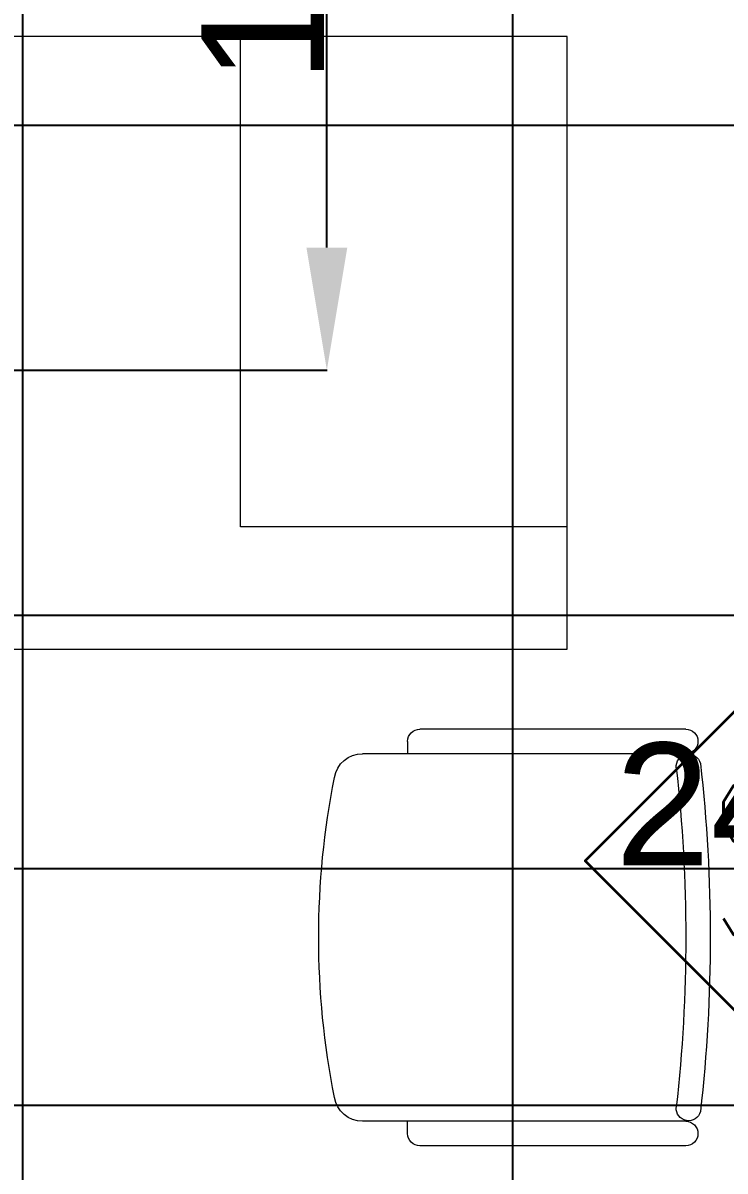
# Model space of a CAD drawing. Header units: inches. Extents: x -12418 to 57169, y -29325 to 19878.
# Drawn here: x 42000 to 42860, y -10880 to -9475 of the extents above; entities that cross this region are included whole.
import ezdxf
from ezdxf.enums import TextEntityAlignment as Align

# ---------------------------------------------------------------- set-up
doc = ezdxf.new("R2010")
doc.units = ezdxf.units.IN
doc.header["$LTSCALE"] = 25
doc.header["$MEASUREMENT"] = 0
doc.header["$PDMODE"] = 3
doc.linetypes.add('00-Ground Floor$0$HIDDEN', pattern=[9.525, 6.35, -3.175])
doc.layers.get('0').update_dxf_attribs({"color": 8})
doc.layers.get('Defpoints').update_dxf_attribs({"color": 8})
doc.layers.add('00-Ground Floor$0$False Ceiling', color=251, linetype='Continuous')
for name, color, linetype, lineweight in [('00-Ground Floor$0$LOADING', 253, 'Continuous', 5), ('E-DIM', 6, 'Continuous', 18), ('F-ALRM-CLNG @ 100', 33, 'Continuous', 35)]:
    doc.layers.add(name, color=color, linetype=linetype, lineweight=lineweight)
doc.styles.add('DC_Simplex', font='SIMPLEX.shx', dxfattribs={"width": 0.7})
doc.styles.get("Standard").update_dxf_attribs({"font": 'arial.ttf'})
doc.dimstyles.get("Standard").update_dxf_attribs({"dimtxt": 150, "dimasz": 150, "dimexe": 0.18, "dimexo": 0.0625, "dimgap": 1, "dimtad": 1, "dimdec": 0, "dimlfac": 0.1, "dimzin": 0, "dimdsep": 46, "dimtxsty": 'Standard', "dimcen": 0.09, "dimclrd": 256, "dimclrt": 7, "dimadec": 0, "dimazin": 0, "dimtfac": 1, "dimtdec": 0, "dimtofl": 0, "dimtmove": 0, "dimatfit": 3, "dimfxl": 1, "dimtolj": 1, "dimtzin": 0, "dimarcsym": 0})

# ---------------------------------------------------------------- blocks, each defined once
blk = doc.blocks.new('00-Ground Floor$0$GF21043-P')
at = {"color": 0}
for p, q in [((0.8, 0.75), (-0.8, 0.75)), ((-0.8, 0.75), (-0.8, 0)), ((-0.8, 0), (0.8, 0))]:
    blk.add_line(p, q, dxfattribs=at)
at = {"color": 0, "linetype": '00-Ground Floor$0$HIDDEN'}
for p, q in [((-0.8, 0.6), (-0.4, 0.6)), ((-0.4, 0.6), (-0.4, 0))]:
    blk.add_line(p, q, dxfattribs=at)
blk = doc.blocks.new('00-Ground Floor$0$GF21016-P')
at = {"layer": '00-Ground Floor$0$LOADING', "extrusion": (-1.24384e-09, -1.20261e-09, -1)}
for p, q in [((0.0128, 0.0179), (0.0128, 0.4136)), ((0.4628, 0.0179), (0.4628, 0.4136)), ((-0.0022, 0.3585), (0.0128, 0.3585)), ((0.4778, 0.3585), (0.4628, 0.3585)), ((-0.0172, 0.0179), (-0.0172, 0.3435)), ((0.4928, 0.0179), (0.4928, 0.3435)), ((0.4778, 0.0029), (0.4778, 0.0029))]:
    blk.add_line(p, q, dxfattribs=at)
for centre, radius, start, end in [((-0.2378, -0.5362), 1.0036, 78.7568, 101.2432), ((-0.0478, 0.4136), 0.035, 0, 80.6557), ((-0.4278, 0.4136), 0.035, 99.3443, 180), ((0.0022, 0.3435), 0.015, 0, 90), ((-0.4778, 0.3435), 0.015, 90, 180), ((-0.0284, 0.0145), 0.015, 284.3864, 95.5209), ((-0.2378, 1.8928), 1.8749, 263.6341, 276.3659), ((-0.4471, 0.0145), 0.015, 84.4791, 255.6136), ((0.0022, 0.0179), 0.015, 270, 0), ((0.0022, 0.0179), 0.015, 180, 270), ((-0.4778, 0.0179), 0.015, 270, 0), ((-0.4778, 0.0179), 0.015, 180, 270), ((-0.2378, 1.8734), 1.8855, 263.5119, 276.4881)]:
    blk.add_arc(centre, radius, start, end, dxfattribs=at)
blk = doc.blocks.new('00-Ground Floor$0$A$Ce9e1c4c3')
at = {"layer": '00-Ground Floor$0$False Ceiling', "color": 254, "linetype": 'Continuous'}
for p, q in [((-58000, -12867.4), (-58000, -8847.4)), ((-57400, -12867.4), (-57400, -8847.4)), ((-59002.9, -9600), (-55142.5, -9600)), ((-59002.9, -10200), (-55142.5, -10200)), ((-59002.9, -10800), (-55142.5, -10800))]:
    blk.add_line(p, q, dxfattribs=at)
blk = doc.blocks.new('00-Ground Floor')
at = {"layer": '00-Ground Floor$0$False Ceiling', "color": 254}
blk.add_blockref('00-Ground Floor$0$A$Ce9e1c4c3', (100000, 0), dxfattribs=at)
at = {"layer": '00-Ground Floor$0$LOADING', "extrusion": (2.24019e-05, 2.3432e-18, 1), "xscale": 1000, "yscale": 1000, "zscale": 1000, "rotation": 180}
blk.add_blockref('00-Ground Floor$0$GF21043-P', (41866.6, -9491.7, 0.9), dxfattribs=at)
at = {"layer": '00-Ground Floor$0$LOADING', "color": 1, "extrusion": (1.86519e-05, 4.75185e-05, 1), "xscale": 1000.000000000002, "yscale": 1000.000000000002, "zscale": -1000.000000000011, "rotation": 89.99997490245694}
blk.add_blockref('00-Ground Floor$0$GF21016-P', (42829.6, -10832.4, 0.2), dxfattribs=at)
blk = doc.blocks.new('A$C5CF53093')
blk.add_lwpolyline([(0, -212.1), (-212.1, 0), (0, 212.1), (212.1, 0)], close=True)
blk = doc.blocks.new('*U207')
at = {"xscale": 0.01, "yscale": 0.01, "zscale": 0.01}
blk.add_blockref('A$C5CF53093', (0.007, -0.007), dxfattribs=at)
at = {"color": 6, "style": 'DC_Simplex', "width": 0.7, "flags": 8}
blk.add_attdef('TYPE', text='', height=2, rotation=360, dxfattribs=at).set_placement((0, 0), align=Align.MIDDLE_CENTER)
blk = doc.blocks.new('*D342')
at = {"layer": 'Defpoints', "color": 0, "transparency": 16777216}
for p in [(41700, -8847.4, 0), (42372.2, -8847.4), (41700, -9900)]:
    blk.add_point(p, dxfattribs=at)
at = {"layer": 'E-DIM', "color": 0, "lineweight": -2, "transparency": 16777216}
for p, q in [((41700.1, -8847.4), (42372.4, -8847.4)), ((41700.1, -9900), (42372.4, -9900))]:
    blk.add_line(p, q, dxfattribs=at)
at = {"layer": 'E-DIM', "lineweight": -2, "transparency": 16777216}
blk.add_line((42372.2, -9750), (42372.2, -8997.4), dxfattribs=at)
at = {"layer": 'E-DIM', "transparency": 16777216}
for points in [[(42347.2, -8997.4), (42397.2, -8997.4), (42372.2, -8847.4)], [(42347.2, -9750), (42397.2, -9750), (42372.2, -9900)]]:
    blk.add_solid(points, dxfattribs=at)
at = {"layer": 'E-DIM', "color": 7, "transparency": 16777216, "insert": (42294.6, -9373.7), "char_height": 150, "attachment_point": 5, "rotation": 90}
blk.add_mtext('\\A1;105', dxfattribs=at)
blk = doc.blocks.new('*D344')
at = {"layer": 'Defpoints', "color": 0, "transparency": 16777216}
for p in [(41700, -9900), (44100, -9900), (44100, -10510)]:
    blk.add_point(p, dxfattribs=at)
at = {"layer": 'E-DIM', "color": 0, "lineweight": -2, "transparency": 16777216}
for p, q in [((41700, -9900.1), (41700, -10510.1)), ((44100, -9900.1), (44100, -10510.1))]:
    blk.add_line(p, q, dxfattribs=at)
at = {"layer": 'E-DIM', "lineweight": -2, "transparency": 16777216}
blk.add_line((41850, -10510), (43950, -10510), dxfattribs=at)
at = {"layer": 'E-DIM', "transparency": 16777216}
for points in [[(41850, -10485), (41850, -10535), (41700, -10510)], [(43950, -10485), (43950, -10535), (44100, -10510)]]:
    blk.add_solid(points, dxfattribs=at)
at = {"layer": 'E-DIM', "color": 7, "transparency": 16777216, "insert": (42900, -10432.4), "char_height": 150, "attachment_point": 5}
blk.add_mtext('\\A1;240', dxfattribs=at)

msp = doc.modelspace()

# ---------------------------------------------------------------- block references
msp.add_blockref('00-Ground Floor', (0, 0))
at = {"layer": 'F-ALRM-CLNG @ 100', "xscale": 100, "yscale": 100, "zscale": 100}
msp.add_blockref('*U207', (42900, -10500), dxfattribs=at).add_auto_attribs({'TYPE': 'S'})

# ---------------------------------------------------------------- dimensions: what is measured, and where the dimension line sits
at = {"layer": 'E-DIM'}
dim = msp.add_linear_dim(base=(42372.2, -8847.4), p1=(41700, -9900), p2=(41700, -8847.4, 0), angle=90, dimstyle='Standard', dxfattribs=at)
dim.commit()
dim.dimension.update_dxf_attribs({"geometry": '*D342', "text_midpoint": (42294.6, -9373.7)})
dim = msp.add_linear_dim(base=(44100, -10510), p1=(41700, -9900), p2=(44100, -9900), dimstyle='Standard', dxfattribs=at)
dim.commit()
dim.dimension.update_dxf_attribs({"geometry": '*D344', "text_midpoint": (42900, -10432.4)})

doc.saveas('drawing.dxf')
